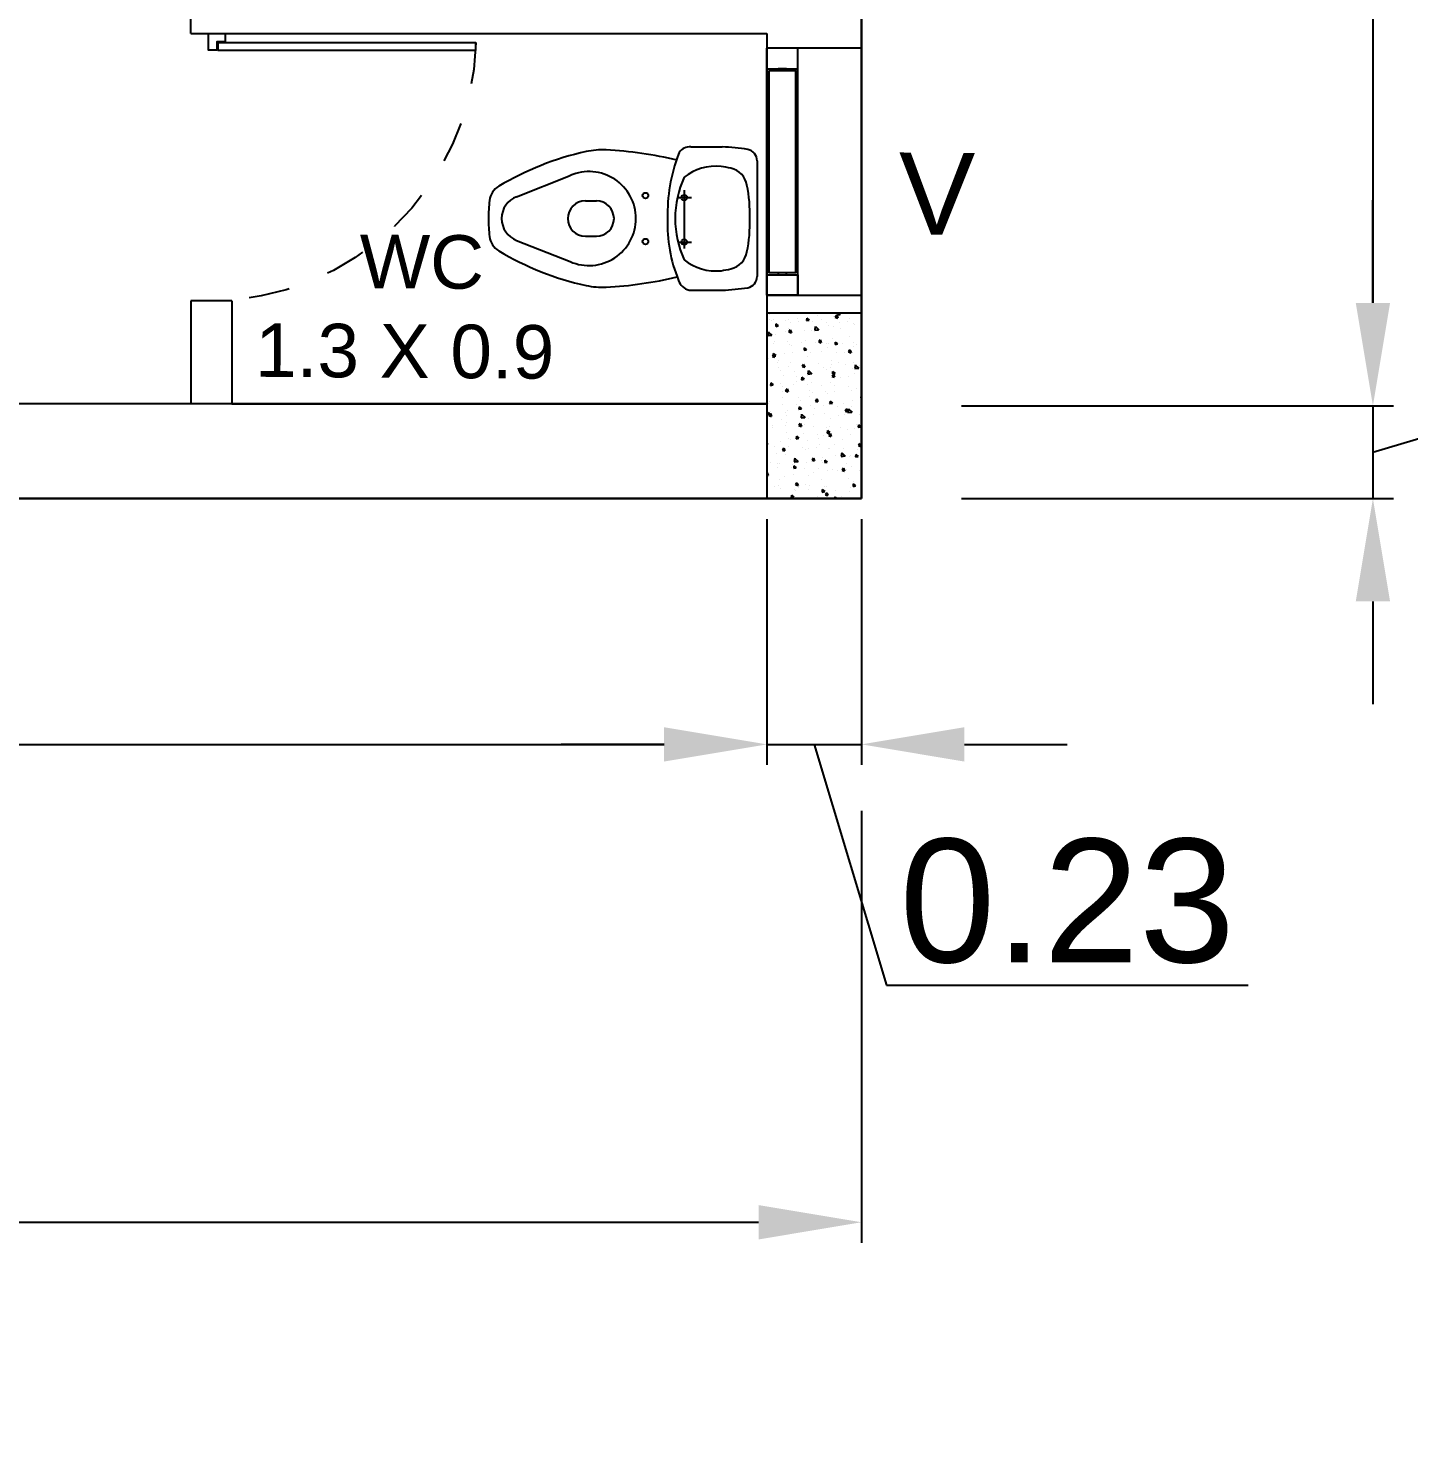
# Model space of a CAD drawing. Header units: metres. Extents: x 0 to 2048, y 111 to 219.
# Drawn here: x 1850.904 to 1854.259, y 147.586 to 151.027 of the extents above; entities that cross this region are included whole.
import ezdxf

# ---------------------------------------------------------------- set-up
doc = ezdxf.new("R2010")
doc.units = ezdxf.units.M
doc.header["$LTSCALE"] = 0.5
doc.header["$MEASUREMENT"] = 0
doc.header["$PDMODE"] = 3
doc.linetypes.add('CONTIN', pattern=[0])
doc.linetypes.add('HIDDEN2', pattern=[0.1875, 0.125, -0.0625])
doc.layers.add('BLK_1_FLR_0_BLT_UP_AREA', color=27, linetype='Continuous')
doc.layers.add('layout bou', color=1, linetype='Continuous', lineweight=60)
doc.layers.add('layout bou @ 1', color=1, linetype='Continuous', lineweight=60)
doc.styles.add('200LT_S', font='arial.ttf', dxfattribs={"height": 0.3})
doc.styles.add('PATTA & SITE', font='arial.ttf', dxfattribs={"height": 1.5})
doc.styles.get("Standard").update_dxf_attribs({"font": ''})
doc.styles.get('Standard').set_extended_font_data('Arial Black')
doc.dimstyles.new('Building Arrow', dxfattribs={"dimscale": 0, "dimtxt": 1, "dimasz": 1, "dimexe": 0.18, "dimexo": 0.0625, "dimgap": 0.09, "dimtad": 0, "dimdec": 1, "dimzin": 0, "dimdsep": 46, "dimtxsty": 'Standard', "dimcen": 0.09, "dimse1": 1, "dimse2": 1, "dimclrt": 7, "dimadec": 1, "dimazin": 0, "dimtfac": 1, "dimtdec": 1, "dimtofl": 0, "dimtmove": 0, "dimatfit": 3, "dimfxl": 0, "dimtolj": 1, "dimtzin": 0, "dimarcsym": 0})

# ---------------------------------------------------------------- blocks, each defined once
blk = doc.blocks.new('*D4')
at = {"layer": 'Defpoints', "color": 0, "lineweight": -3}
for p in [(1730.1741, 160.2208), (1730.1741, 160.2208), (1916.2515, 130.4545)]:
    blk.add_point(p, dxfattribs=at)
at = {"layer": 'layout bou', "color": 0, "lineweight": -2}
for p, q in [((1731.1615, 160.0628), (1821.1248, 145.6716)), ((1915.2641, 130.6124), (1825.3008, 145.0036))]:
    blk.add_line(p, q, dxfattribs=at)
at = {"layer": 'layout bou', "color": 0, "lineweight": -3}
for points in [[(1731.1879, 160.2274), (1731.1352, 159.8982), (1730.1741, 160.2208)], [(1915.2904, 130.777), (1915.2378, 130.4478), (1916.2515, 130.4545)]]:
    blk.add_solid(points, dxfattribs=at)
at = {"layer": 'layout bou', "color": 7, "lineweight": 15, "insert": (1823.2128, 145.3376), "char_height": 1, "attachment_point": 5, "rotation": 350.9115}
blk.add_mtext('\\A1;188.4', dxfattribs=at)
blk = doc.blocks.new('*D8')
at = {"layer": 'Defpoints', "color": 0, "lineweight": -3}
for p in [(1736.6929, 151.6794), (1736.6929, 151.6794), (1916.2515, 130.4545)]:
    blk.add_point(p, dxfattribs=at)
at = {"layer": 'layout bou', "color": 0, "lineweight": -2}
for p, q in [((1737.686, 151.562), (1824.3862, 141.3135)), ((1915.2585, 130.5718), (1828.5583, 140.8204))]:
    blk.add_line(p, q, dxfattribs=at)
at = {"layer": 'layout bou', "color": 0, "lineweight": -3}
for points in [[(1737.7056, 151.7276), (1737.6665, 151.3965), (1736.6929, 151.6794)], [(1915.278, 130.7374), (1915.2389, 130.4063), (1916.2515, 130.4545)]]:
    blk.add_solid(points, dxfattribs=at)
at = {"layer": 'layout bou', "color": 7, "lineweight": 15, "insert": (1826.4722, 141.0669), "char_height": 1, "attachment_point": 5, "rotation": 353.2586}
blk.add_mtext('\\A1;180.8', dxfattribs=at)
blk = doc.blocks.new('*D9')
at = {"layer": 'Defpoints', "color": 0, "lineweight": -3}
for p in [(1764.1257, 208.0316), (1764.1257, 208.0316), (1929.9765, 145.7045)]:
    blk.add_point(p, dxfattribs=at)
at = {"layer": 'layout bou', "color": 0, "lineweight": -2}
for p, q in [((1765.0618, 207.6799), (1845.0867, 177.6063)), ((1929.0405, 146.0562), (1849.0155, 176.1298))]:
    blk.add_line(p, q, dxfattribs=at)
at = {"layer": 'layout bou', "color": 0, "lineweight": -3}
for points in [[(1765.1204, 207.8359), (1765.0031, 207.5239), (1764.1257, 208.0316)], [(1929.0991, 146.2122), (1928.9818, 145.9002), (1929.9765, 145.7045)]]:
    blk.add_solid(points, dxfattribs=at)
at = {"layer": 'layout bou', "color": 7, "lineweight": 15, "insert": (1847.0511, 176.868), "char_height": 1, "attachment_point": 5, "rotation": 339.4036}
blk.add_mtext('\\A1;177.2', dxfattribs=at)

msp = doc.modelspace()

# ---------------------------------------------------------------- linework, layer by layer
at = {"color": 0, "lineweight": -3}
for p, q in [((1852.92887, 177.33467), (1852.92887, 149.88467)), ((1852.92887, 177.33467), (1852.92887, 149.88467)), ((1851.29887, 151.01467, 0), (1851.29887, 151.36467)), ((1851.29887, 151.01467), (1852.69887, 151.01467)), ((1852.69887, 151.01467), (1852.69887, 150.11467)), ((1852.69887, 151.01467), (1852.69887, 150.11467)), ((1851.29887, 150.36466, 0), (1851.29887, 150.11467, 0)), ((1851.39887, 150.36466, 0), (1851.29887, 150.36466, 0)), ((1851.39887, 150.36466, 0), (1851.39887, 150.11467, 0)), ((1852.69887, 150.11467), (1847.69887, 150.11467)), ((1851.39887, 150.11467), (1852.69887, 150.11467)), ((1837.67887, 149.88467), (1852.92887, 149.88467)), ((1852.92887, 149.88467), (1837.67887, 149.88467))]:
    msp.add_line(p, q, dxfattribs=at)
at = {"color": 8, "lineweight": -3}
for p, q in [((1852.92887, 177.33467), (1852.92887, 149.88467)), ((1852.92887, 149.88467), (1837.67887, 149.88467))]:
    msp.add_line(p, q, dxfattribs=at)
at = {"color": 7, "lineweight": -3}
for p, q in [((1854.17185, 152.86467), (1854.17185, 150.35967)), ((1854.17185, 150.35967), (1854.17185, 150.60967)), ((1854.17185, 149.99717), (1854.75637, 150.17253)), ((1854.17185, 150.10967), (1854.17185, 149.88467)), ((1854.17185, 149.63467), (1854.17185, 149.38467)), ((1847.94902, 149.28711), (1852.44887, 149.28711)), ((1852.44887, 149.28711), (1852.19887, 149.28711)), ((1852.69887, 149.28711), (1852.92887, 149.28711)), ((1852.81387, 149.28711), (1852.98932, 148.70228)), ((1853.17887, 149.28711), (1853.42887, 149.28711)), ((1852.98932, 148.70228), (1853.86858, 148.70228)), ((1837.92887, 148.12599), (1852.67887, 148.12599))]:
    msp.add_line(p, q, dxfattribs=at)
at = {"lineweight": -3}
for p, q in [((1852.92887, 150.97833, 0), (1852.69887, 150.97833, 0)), ((1852.51383, 150.73894, 0), (1852.59012, 150.73894, 0)), ((1852.6752, 150.70523, 0), (1852.6752, 150.42422, 0)), ((1852.69887, 150.71405, 0), (1852.69887, 150.4154, 0)), ((1852.09056, 150.61777, 0), (1852.22094, 150.66925, 0)), ((1852.49813, 150.63385, 0), (1852.49813, 150.49235, 0)), ((1852.25792, 150.60756, 0), (1852.28453, 150.60756, 0)), ((1852.4835, 150.6156, 0), (1852.51529, 150.6156, 0)), ((1852.09056, 150.51168, 0), (1852.22094, 150.46019, 0)), ((1852.25792, 150.52189, 0), (1852.28453, 150.52189, 0)), ((1852.4835, 150.50773, 0), (1852.51529, 150.50773, 0)), ((1852.50968, 150.39074, 0), (1852.59012, 150.39051, 0)), ((1852.69887, 150.37833, 0), (1852.92887, 150.37833, 0)), ((1852.70616, 150.31892), (1852.70616, 150.31892)), ((1852.70626, 150.33174), (1852.70626, 150.33174)), ((1852.70988, 150.31765), (1852.70988, 150.31765)), ((1852.71429, 150.32057), (1852.71429, 150.32057)), ((1852.74317, 150.31643), (1852.74317, 150.31643)), ((1852.75044, 150.3193), (1852.75044, 150.3193)), ((1852.77312, 150.32275), (1852.77312, 150.32275)), ((1852.79606, 150.32261), (1852.79554, 150.31663)), ((1852.79554, 150.31664), (1852.8018, 150.3178)), ((1852.79606, 150.32261), (1852.80181, 150.31779)), ((1852.82101, 150.32984), (1852.82101, 150.32984)), ((1852.83279, 150.31862), (1852.83279, 150.31862)), ((1852.86128, 150.32586), (1852.86128, 150.32586)), ((1852.86862, 150.32978), (1852.86526, 150.3248)), ((1852.86526, 150.32481), (1852.8713, 150.32278)), ((1852.86862, 150.32978), (1852.8713, 150.32278)), ((1852.87075, 150.33051), (1852.87702, 150.33167)), ((1852.87112, 150.33467), (1852.87076, 150.33051)), ((1852.87344, 150.33467), (1852.87703, 150.33167)), ((1852.89975, 150.32246), (1852.89975, 150.32246)), ((1852.70251, 150.28926), (1852.70113, 150.28037)), ((1852.70113, 150.28037), (1852.71063, 150.28148)), ((1852.70284, 150.28895), (1852.71096, 150.28116)), ((1852.71928, 150.2827), (1852.71928, 150.2827)), ((1852.72084, 150.30874), (1852.72032, 150.30276)), ((1852.72032, 150.30276), (1852.72658, 150.30392)), ((1852.72084, 150.30874), (1852.72659, 150.30392)), ((1852.74366, 150.29076), (1852.74366, 150.29076)), ((1852.75117, 150.29879), (1852.75117, 150.29879)), ((1852.75584, 150.29442), (1852.75248, 150.28944)), ((1852.75248, 150.28945), (1852.75853, 150.28742)), ((1852.75373, 150.29427), (1852.75373, 150.29427)), ((1852.75584, 150.29442), (1852.75853, 150.28742)), ((1852.75709, 150.31184), (1852.75709, 150.31184)), ((1852.77646, 150.31522), (1852.77646, 150.31522)), ((1852.78988, 150.29299), (1852.78988, 150.29299)), ((1852.80819, 150.29237), (1852.80819, 150.29237)), ((1852.80975, 150.314), (1852.80975, 150.314)), ((1852.81647, 150.30252), (1852.81509, 150.29363)), ((1852.8151, 150.29363), (1852.8246, 150.29474)), ((1852.8168, 150.30221), (1852.82492, 150.29442)), ((1852.84304, 150.31278), (1852.84304, 150.31278)), ((1852.84785, 150.30477), (1852.84785, 150.30477)), ((1852.86045, 150.30353), (1852.86045, 150.30353)), ((1852.87633, 150.31157), (1852.87633, 150.31157)), ((1852.8778, 150.29849), (1852.8778, 150.29849)), ((1852.8949, 150.3151), (1852.8949, 150.3151)), ((1852.90962, 150.31035), (1852.90962, 150.31035)), ((1852.91238, 150.30638), (1852.91238, 150.30638)), ((1852.70401, 150.27835), (1852.70401, 150.27835)), ((1852.71617, 150.2606), (1852.71617, 150.2606)), ((1852.71629, 150.26714), (1852.71629, 150.26714)), ((1852.74958, 150.26592), (1852.74958, 150.26592)), ((1852.75484, 150.25846), (1852.75484, 150.25846)), ((1852.75872, 150.25639), (1852.75872, 150.25639)), ((1852.78287, 150.26471), (1852.78287, 150.26471)), ((1852.78313, 150.26443), (1852.78313, 150.26443)), ((1852.78979, 150.25089), (1852.78926, 150.24491)), ((1852.78979, 150.25089), (1852.79553, 150.24606)), ((1852.79317, 150.26796), (1852.79317, 150.26796)), ((1852.81615, 150.26349), (1852.81615, 150.26349)), ((1852.82835, 150.27009), (1852.825, 150.26511)), ((1852.825, 150.26512), (1852.83104, 150.26309)), ((1852.82835, 150.27009), (1852.83104, 150.26309)), ((1852.82932, 150.26669), (1852.82932, 150.26669)), ((1852.8428, 150.2603), (1852.8428, 150.2603)), ((1852.84559, 150.25139), (1852.84559, 150.25139)), ((1852.84944, 150.26227), (1852.84944, 150.26227)), ((1852.85902, 150.27247), (1852.85902, 150.27247)), ((1852.86501, 150.26476), (1852.86448, 150.25878)), ((1852.86448, 150.25879), (1852.87075, 150.25994)), ((1852.86501, 150.26476), (1852.87075, 150.25994)), ((1852.88273, 150.26106), (1852.88273, 150.26106)), ((1852.89989, 150.27723), (1852.89989, 150.27723)), ((1852.90976, 150.26414), (1852.90976, 150.26414)), ((1852.91012, 150.253), (1852.91012, 150.253)), ((1852.91602, 150.25984), (1852.91602, 150.25984)), ((1852.70175, 150.22497), (1852.70175, 150.22497)), ((1852.71558, 150.23473), (1852.71222, 150.22975)), ((1852.71222, 150.22976), (1852.71827, 150.22773)), ((1852.71457, 150.23701), (1852.71404, 150.23103)), ((1852.71404, 150.23104), (1852.72031, 150.23219)), ((1852.71457, 150.23701), (1852.72031, 150.23219)), ((1852.71558, 150.23473), (1852.71826, 150.22773)), ((1852.72378, 150.2152), (1852.72378, 150.2152)), ((1852.72759, 150.21954), (1852.72759, 150.21954)), ((1852.7414, 150.23737), (1852.7414, 150.23737)), ((1852.75707, 150.21398), (1852.75707, 150.21398)), ((1852.76118, 150.24047), (1852.76118, 150.24047)), ((1852.78926, 150.24491), (1852.79553, 150.24607)), ((1852.79036, 150.21277), (1852.79036, 150.21277)), ((1852.79816, 150.23009), (1852.79816, 150.23009)), ((1852.80594, 150.23899), (1852.80594, 150.23899)), ((1852.83262, 150.24165), (1852.83262, 150.24165)), ((1852.85677, 150.21909), (1852.85677, 150.21909)), ((1852.86876, 150.24038), (1852.86876, 150.24038)), ((1852.87206, 150.21534), (1852.87206, 150.21534)), ((1852.88781, 150.24018), (1852.88781, 150.24018)), ((1852.90087, 150.24576), (1852.89751, 150.24078)), ((1852.89751, 150.24079), (1852.90356, 150.23876)), ((1852.90087, 150.24576), (1852.90356, 150.23875)), ((1852.9082, 150.21407), (1852.9082, 150.21407)), ((1852.72618, 150.20228), (1852.72618, 150.20228)), ((1852.73089, 150.19451), (1852.73089, 150.19451)), ((1852.73915, 150.18399), (1852.73915, 150.18399)), ((1852.75258, 150.20508), (1852.75258, 150.20508)), ((1852.76703, 150.19324), (1852.76703, 150.19324)), ((1852.77119, 150.18215), (1852.77119, 150.18215)), ((1852.78351, 150.17916), (1852.78299, 150.17318)), ((1852.78351, 150.17916), (1852.78926, 150.17434)), ((1852.78809, 150.2104), (1852.78474, 150.20542)), ((1852.78474, 150.20543), (1852.79078, 150.2034)), ((1852.78809, 150.2104), (1852.79078, 150.20339)), ((1852.79314, 150.20611), (1852.79314, 150.20611)), ((1852.79992, 150.1958), (1852.79854, 150.1869)), ((1852.79855, 150.18691), (1852.80804, 150.18801)), ((1852.80025, 150.19548), (1852.80837, 150.18769)), ((1852.80368, 150.1856), (1852.80368, 150.1856)), ((1852.82365, 150.21155), (1852.82365, 150.21155)), ((1852.8376, 150.20378), (1852.8376, 150.20378)), ((1852.84333, 150.19801), (1852.84333, 150.19801)), ((1852.85281, 150.20198), (1852.85281, 150.20198)), ((1852.85694, 150.21034), (1852.85694, 150.21034)), ((1852.86061, 150.18607), (1852.85725, 150.18109)), ((1852.85725, 150.1811), (1852.8633, 150.17907)), ((1852.8582, 150.18706), (1852.86447, 150.18822)), ((1852.85873, 150.19303), (1852.85821, 150.18706)), ((1852.85873, 150.19303), (1852.86448, 150.18821)), ((1852.86061, 150.18607), (1852.86329, 150.17906)), ((1852.89023, 150.20912), (1852.89023, 150.20912)), ((1852.89782, 150.18186), (1852.89782, 150.18186)), ((1852.90787, 150.19962), (1852.90787, 150.19962)), ((1852.9115, 150.18904), (1852.9115, 150.18904)), ((1852.91388, 150.20905), (1852.9125, 150.20016)), ((1852.91251, 150.20016), (1852.92201, 150.20127)), ((1852.91421, 150.20874), (1852.92233, 150.20095)), ((1852.91977, 150.20582), (1852.91977, 150.20582)), ((1852.92352, 150.2079), (1852.92352, 150.2079)), ((1852.69949, 150.17159), (1852.69949, 150.17159)), ((1852.70829, 150.16528), (1852.70777, 150.15931)), ((1852.70777, 150.15931), (1852.71403, 150.16047)), ((1852.70829, 150.16528), (1852.71404, 150.16046)), ((1852.73083, 150.16386), (1852.73083, 150.16386)), ((1852.73587, 150.15664), (1852.73587, 150.15664)), ((1852.73619, 150.14396), (1852.73619, 150.14396)), ((1852.74783, 150.15071), (1852.74447, 150.14573)), ((1852.74448, 150.14574), (1852.75052, 150.14371)), ((1852.74783, 150.15071), (1852.75052, 150.1437)), ((1852.75033, 150.15169), (1852.75033, 150.15169)), ((1852.76411, 150.16264), (1852.76411, 150.16264)), ((1852.77033, 150.1682), (1852.77033, 150.1682)), ((1852.78299, 150.17319), (1852.78925, 150.17434)), ((1852.7974, 150.16142), (1852.7974, 150.16142)), ((1852.80316, 150.14779), (1852.80316, 150.14779)), ((1852.80647, 150.16693), (1852.80647, 150.16693)), ((1852.83069, 150.16021), (1852.83069, 150.16021)), ((1852.84108, 150.14462), (1852.84108, 150.14462)), ((1852.85451, 150.16571), (1852.85451, 150.16571)), ((1852.86398, 150.15899), (1852.86398, 150.15899)), ((1852.87704, 150.17747), (1852.87704, 150.17747)), ((1852.89727, 150.15778), (1852.89727, 150.15778)), ((1852.90561, 150.14624), (1852.90561, 150.14624)), ((1852.91648, 150.15116), (1852.91648, 150.15116)), ((1852.70394, 150.11456), (1852.70394, 150.11456)), ((1852.70475, 150.11979), (1852.70475, 150.11979)), ((1852.73689, 150.13061), (1852.73689, 150.13061)), ((1852.73723, 150.11335), (1852.73723, 150.11335)), ((1852.77052, 150.11213), (1852.77052, 150.11213)), ((1852.77532, 150.13033), (1852.77532, 150.13033)), ((1852.7812, 150.12383), (1852.7812, 150.12383)), ((1852.80143, 150.13222), (1852.80143, 150.13222)), ((1852.80381, 150.11091), (1852.80381, 150.11091)), ((1852.80977, 150.1419), (1852.80977, 150.1419)), ((1852.82034, 150.12637), (1852.81699, 150.1214)), ((1852.81699, 150.1214), (1852.82303, 150.11938)), ((1852.82034, 150.12637), (1852.82303, 150.11937)), ((1852.8371, 150.1097), (1852.8371, 150.1097)), ((1852.84592, 150.14062), (1852.84592, 150.14062)), ((1852.84921, 150.11559), (1852.84921, 150.11559)), ((1852.85246, 150.12131), (1852.85193, 150.11533)), ((1852.85193, 150.11534), (1852.8582, 150.11649)), ((1852.85226, 150.11233), (1852.85226, 150.11233)), ((1852.85246, 150.12131), (1852.8582, 150.11649)), ((1852.86282, 150.14367), (1852.86282, 150.14367)), ((1852.88536, 150.11432), (1852.88536, 150.11432)), ((1852.90783, 150.12354), (1852.90783, 150.12354)), ((1852.92767, 150.13518), (1852.92715, 150.12921)), ((1852.92715, 150.12921), (1852.92887, 150.12953)), ((1852.92767, 150.13518), (1852.92887, 150.13418)), ((1852.70202, 150.09356), (1852.70149, 150.08758)), ((1852.70149, 150.08759), (1852.70776, 150.08874)), ((1852.70202, 150.09356), (1852.70776, 150.08874)), ((1852.70757, 150.09102), (1852.70421, 150.08604)), ((1852.70421, 150.08605), (1852.71026, 150.08402)), ((1852.70757, 150.09102), (1852.71026, 150.08401)), ((1852.70804, 150.09475), (1852.70804, 150.09475)), ((1852.73464, 150.07723), (1852.73464, 150.07723)), ((1852.74419, 150.09348), (1852.74419, 150.09348)), ((1852.7462, 150.08564), (1852.7462, 150.08564)), ((1852.74807, 150.09831), (1852.74807, 150.09831)), ((1852.77724, 150.10743), (1852.77671, 150.10146)), ((1852.77671, 150.10146), (1852.78298, 150.10262)), ((1852.77724, 150.10743), (1852.78298, 150.10261)), ((1852.78337, 150.08907), (1852.78199, 150.08018)), ((1852.78199, 150.08018), (1852.79149, 150.08129)), ((1852.7837, 150.08876), (1852.79182, 150.08097)), ((1852.79917, 150.07884), (1852.79917, 150.07884)), ((1852.81317, 150.08948), (1852.81317, 150.08948)), ((1852.81476, 150.10402), (1852.81476, 150.10402)), ((1852.83882, 150.09124), (1852.83882, 150.09124)), ((1852.8542, 150.07772), (1852.8542, 150.07772)), ((1852.87038, 150.10848), (1852.87038, 150.10848)), ((1852.87283, 150.08535), (1852.87283, 150.08535)), ((1852.88865, 150.08928), (1852.88865, 150.08928)), ((1852.89286, 150.10204), (1852.8895, 150.09707)), ((1852.88951, 150.09707), (1852.89555, 150.09505)), ((1852.89286, 150.10204), (1852.89555, 150.09504)), ((1852.89733, 150.10233), (1852.89595, 150.09344)), ((1852.89596, 150.09344), (1852.90546, 150.09455)), ((1852.89766, 150.10202), (1852.90578, 150.09423)), ((1852.90336, 150.09285), (1852.90336, 150.09285)), ((1852.90367, 150.10727), (1852.90367, 150.10727)), ((1852.9248, 150.08801), (1852.9248, 150.08801)), ((1852.71144, 150.06262), (1852.71144, 150.06262)), ((1852.71303, 150.05688), (1852.71303, 150.05688)), ((1852.74472, 150.06141), (1852.74472, 150.06141)), ((1852.74581, 150.04493), (1852.74581, 150.04493)), ((1852.74748, 150.06845), (1852.74748, 150.06845)), ((1852.78008, 150.06668), (1852.77673, 150.06171)), ((1852.77673, 150.06171), (1852.78277, 150.05969)), ((1852.77801, 150.06019), (1852.77801, 150.06019)), ((1852.78008, 150.06668), (1852.78277, 150.05968)), ((1852.78363, 150.06717), (1852.78363, 150.06717)), ((1852.78693, 150.04214), (1852.78693, 150.04214)), ((1852.79121, 150.06551), (1852.79121, 150.06551)), ((1852.8113, 150.05897), (1852.8113, 150.05897)), ((1852.82307, 150.04087), (1852.82307, 150.04087)), ((1852.84459, 150.05776), (1852.84459, 150.05776)), ((1852.84565, 150.04361), (1852.85192, 150.04477)), ((1852.84618, 150.04958), (1852.84566, 150.04361)), ((1852.84618, 150.04958), (1852.85193, 150.04476)), ((1852.8526, 150.04235), (1852.84924, 150.03738)), ((1852.85, 150.05894), (1852.85, 150.05894)), ((1852.8526, 150.04235), (1852.85529, 150.03535)), ((1852.87788, 150.05654), (1852.87788, 150.05654)), ((1852.89364, 150.05141), (1852.89364, 150.05141)), ((1852.91117, 150.05533), (1852.91117, 150.05533)), ((1852.91784, 150.06522), (1852.91784, 150.06522)), ((1852.92087, 150.05749), (1852.92714, 150.05864)), ((1852.9214, 150.06346), (1852.92088, 150.05748)), ((1852.9214, 150.06346), (1852.92714, 150.05864)), ((1852.92809, 150.06298), (1852.92809, 150.06298)), ((1852.69887, 150.01921), (1852.70149, 150.01701)), ((1852.69887, 150.01653), (1852.70148, 150.01702)), ((1852.71848, 150.01128), (1852.71848, 150.01128)), ((1852.73238, 150.02385), (1852.73238, 150.02385)), ((1852.73982, 150.00699), (1852.73647, 150.00202)), ((1852.73982, 150.00699), (1852.74251, 149.99999)), ((1852.75177, 150.01006), (1852.75177, 150.01006)), ((1852.75247, 150.03057), (1852.75247, 150.03057)), ((1852.75621, 150.02732), (1852.75621, 150.02732)), ((1852.77043, 150.02973), (1852.7767, 150.03089)), ((1852.77096, 150.03571), (1852.77044, 150.02973)), ((1852.77096, 150.03571), (1852.77671, 150.03089)), ((1852.78506, 150.00885), (1852.78506, 150.00885)), ((1852.79691, 150.02546), (1852.79691, 150.02546)), ((1852.80122, 150.0072), (1852.80122, 150.0072)), ((1852.81834, 150.00763), (1852.81834, 150.00763)), ((1852.82318, 150.03116), (1852.82318, 150.03116)), ((1852.82637, 150.01583), (1852.82637, 150.01583)), ((1852.83657, 150.03786), (1852.83657, 150.03786)), ((1852.84924, 150.03738), (1852.85529, 150.03536)), ((1852.85163, 150.00641), (1852.85163, 150.00641)), ((1852.86251, 150.01456), (1852.86251, 150.01456)), ((1852.88284, 150.02703), (1852.88284, 150.02703)), ((1852.9011, 150.03947), (1852.9011, 150.03947)), ((1852.92511, 150.01802), (1852.92176, 150.01305)), ((1852.92176, 150.01305), (1852.9278, 150.01102)), ((1852.92511, 150.01802), (1852.9278, 150.01102)), ((1852.92785, 150.0069), (1852.92785, 150.0069)), ((1852.70656, 149.97313), (1852.70656, 149.97313)), ((1852.72134, 149.99373), (1852.72134, 149.99373)), ((1852.73647, 150.00202), (1852.74251, 150)), ((1852.74356, 149.99155), (1852.74356, 149.99155)), ((1852.76682, 149.98235), (1852.76544, 149.97345)), ((1852.76544, 149.97346), (1852.77494, 149.97456)), ((1852.76715, 149.98203), (1852.77526, 149.97424)), ((1852.79191, 150.00427), (1852.79191, 150.00427)), ((1852.79466, 149.97207), (1852.79466, 149.97207)), ((1852.81234, 149.98266), (1852.80898, 149.97769)), ((1852.80898, 149.97769), (1852.81502, 149.97566)), ((1852.81234, 149.98266), (1852.81502, 149.97566)), ((1852.83135, 149.97796), (1852.83135, 149.97796)), ((1852.83319, 149.97284), (1852.83319, 149.97284)), ((1852.83431, 149.98448), (1852.83431, 149.98448)), ((1852.8399, 149.97786), (1852.83938, 149.97188)), ((1852.83938, 149.97188), (1852.84565, 149.97304)), ((1852.8399, 149.97786), (1852.84565, 149.97304)), ((1852.84775, 150.00556), (1852.84775, 150.00556)), ((1852.86581, 149.98953), (1852.86581, 149.98953)), ((1852.88078, 149.99561), (1852.8794, 149.98671)), ((1852.87941, 149.98672), (1852.8889, 149.98782)), ((1852.88111, 149.99529), (1852.88923, 149.9875)), ((1852.88492, 150.0052), (1852.88492, 150.0052)), ((1852.89884, 149.98609), (1852.89884, 149.98609)), ((1852.90195, 149.98825), (1852.90195, 149.98825)), ((1852.91512, 149.99173), (1852.9146, 149.98575)), ((1852.9146, 149.98576), (1852.92087, 149.98692)), ((1852.91512, 149.99173), (1852.92087, 149.98691)), ((1852.91821, 150.00398), (1852.91821, 150.00398)), ((1852.69956, 149.9473), (1852.69887, 149.94628)), ((1852.69887, 149.94144), (1852.70225, 149.94031)), ((1852.69956, 149.9473), (1852.70225, 149.9403)), ((1852.72464, 149.96869), (1852.72464, 149.96869)), ((1852.72488, 149.96077), (1852.72488, 149.96077)), ((1852.73013, 149.97046), (1852.73013, 149.97046)), ((1852.7413, 149.93817), (1852.7413, 149.93817)), ((1852.75817, 149.95955), (1852.75817, 149.95955)), ((1852.76079, 149.96742), (1852.76079, 149.96742)), ((1852.76408, 149.94239), (1852.76408, 149.94239)), ((1852.76469, 149.96398), (1852.76416, 149.958)), ((1852.76416, 149.95801), (1852.77043, 149.95917)), ((1852.76469, 149.96398), (1852.77043, 149.95916)), ((1852.76622, 149.96901), (1852.76622, 149.96901)), ((1852.79146, 149.95834), (1852.79146, 149.95834)), ((1852.80023, 149.94111), (1852.80023, 149.94111)), ((1852.81123, 149.94888), (1852.81123, 149.94888)), ((1852.82475, 149.95712), (1852.82475, 149.95712)), ((1852.84549, 149.95218), (1852.84549, 149.95218)), ((1852.85804, 149.9559), (1852.85804, 149.9559)), ((1852.87079, 149.95165), (1852.87079, 149.95165)), ((1852.88485, 149.95833), (1852.8815, 149.95336)), ((1852.8815, 149.95336), (1852.88754, 149.95133)), ((1852.88485, 149.95833), (1852.88754, 149.95133)), ((1852.89133, 149.95469), (1852.89133, 149.95469)), ((1852.89285, 149.96871), (1852.89285, 149.96871)), ((1852.90525, 149.96322), (1852.90525, 149.96322)), ((1852.92461, 149.95347), (1852.92461, 149.95347)), ((1852.69909, 149.91005), (1852.69909, 149.91005)), ((1852.71657, 149.91482), (1852.71657, 149.91482)), ((1852.72787, 149.91708), (1852.72787, 149.91708)), ((1852.72963, 149.93082), (1852.72963, 149.93082)), ((1852.73238, 149.90883), (1852.73238, 149.90883)), ((1852.76567, 149.90761), (1852.76567, 149.90761)), ((1852.77207, 149.92297), (1852.76872, 149.918)), ((1852.76872, 149.918), (1852.77476, 149.91597)), ((1852.76907, 149.90451), (1852.76907, 149.90451)), ((1852.77207, 149.92297), (1852.77476, 149.91597)), ((1852.77623, 149.91069), (1852.77623, 149.91069)), ((1852.7924, 149.91869), (1852.7924, 149.91869)), ((1852.79895, 149.9064), (1852.79895, 149.9064)), ((1852.80352, 149.91608), (1852.80352, 149.91608)), ((1852.83206, 149.93109), (1852.83206, 149.93109)), ((1852.83224, 149.90518), (1852.83224, 149.90518)), ((1852.83363, 149.90613), (1852.83311, 149.90015)), ((1852.83363, 149.90613), (1852.83937, 149.90131)), ((1852.83967, 149.91481), (1852.83967, 149.91481)), ((1852.8432, 149.91452), (1852.8432, 149.91452)), ((1852.86553, 149.90397), (1852.86553, 149.90397)), ((1852.89659, 149.93271), (1852.89659, 149.93271)), ((1852.90286, 149.91039), (1852.90286, 149.91039)), ((1852.90832, 149.91403), (1852.91459, 149.91519)), ((1852.90885, 149.92001), (1852.90833, 149.91403)), ((1852.90885, 149.92001), (1852.91459, 149.91518)), ((1852.91024, 149.92535), (1852.91024, 149.92535)), ((1852.73905, 149.88478), (1852.73905, 149.88478)), ((1852.75788, 149.88628), (1852.76415, 149.88744)), ((1852.75841, 149.89226), (1852.75789, 149.88628)), ((1852.75841, 149.89226), (1852.76416, 149.88743)), ((1852.82124, 149.89056), (1852.82124, 149.89056)), ((1852.8331, 149.90016), (1852.83937, 149.90131)), ((1852.84459, 149.89864), (1852.84123, 149.89367)), ((1852.84123, 149.89367), (1852.84728, 149.89164)), ((1852.84296, 149.88977), (1852.84296, 149.88977)), ((1852.84323, 149.8988), (1852.84323, 149.8988)), ((1852.84459, 149.89864), (1852.84728, 149.89164)), ((1852.86423, 149.88888), (1852.86358, 149.88467)), ((1852.86456, 149.88857), (1852.86862, 149.88467)), ((1852.87911, 149.8885), (1852.87911, 149.8885)), ((1852.89882, 149.90275), (1852.89882, 149.90275))]:
    msp.add_line(p, q, dxfattribs=at)
at = {"linetype": 'CONTIN', "lineweight": -3, "ltscale": 0.5}
for p, q in [((1852.69887, 150.33467), (1852.69887, 149.88467)), ((1852.92887, 150.33467), (1852.69887, 150.33467)), ((1852.92887, 149.88467), (1852.92887, 150.33467)), ((1852.69887, 149.88467), (1852.92887, 149.88467))]:
    msp.add_line(p, q, dxfattribs=at)
at = {"color": 252, "lineweight": -3}
for p, q in [((1853.17185, 150.10967), (1854.22185, 150.10967)), ((1853.17185, 150.10967), (1854.22185, 150.10967)), ((1853.17185, 149.88467), (1854.22185, 149.88467)), ((1852.69887, 149.83467), (1852.69887, 149.23711)), ((1852.69887, 149.83467), (1852.69887, 149.23711)), ((1852.92887, 149.83467), (1852.92887, 149.23711)), ((1852.92887, 149.12599), (1852.92887, 148.07599))]:
    msp.add_line(p, q, dxfattribs=at)
at = {"lineweight": -3, "extrusion": (-2.604e-13, -3.297e-13, -1), "elevation": 0}
for points in [[(-1851.36169, 150.97402), (-1851.34137, 150.97402), (-1851.34137, 151.01467), (-1851.38202, 151.01467), (-1851.38202, 150.99435), (-1851.36169, 150.99435)], [(-1851.3644, 150.99164), (-1851.3644, 150.97402), (-1851.99179, 150.97402), (-1851.99179, 150.99164)]]:
    msp.add_lwpolyline(points, close=True, dxfattribs=at)
at = {"lineweight": -3, "elevation": 0}
for points in [[(1852.77387, 150.92833), (1852.77387, 150.97833), (1852.75793, 150.97833), (1852.74387, 150.97833), (1852.69887, 150.97833), (1852.69887, 150.92833)], [(1852.70387, 150.92333), (1852.70387, 150.43333), (1852.76887, 150.43333), (1852.76887, 150.92333)], [(1852.77387, 150.42833), (1852.77387, 150.37833), (1852.75793, 150.37833), (1852.74387, 150.37833), (1852.69887, 150.37833), (1852.69887, 150.42833)]]:
    msp.add_lwpolyline(points, close=True, dxfattribs=at)
for points in [[(1852.69887, 150.37833), (1852.69887, 150.97833)], [(1852.77387, 150.37833), (1852.77387, 150.97833)], [(1852.74648, 150.92333), (1852.74648, 150.92833), (1852.72626, 150.92833), (1852.72626, 150.92333)], [(1852.72626, 150.43333), (1852.72626, 150.42833), (1852.74648, 150.42833), (1852.74648, 150.43333)]]:
    msp.add_lwpolyline(points, dxfattribs=at)
at = {"lineweight": -3}
for centre in [(1852.40374, 150.6206, 0), (1852.49813, 150.6156, 0), (1852.40374, 150.50885, 0), (1852.49813, 150.50773, 0)]:
    msp.add_circle(centre, 0.00684, dxfattribs=at)
at = {"linetype": 'HIDDEN2', "lineweight": -3, "extrusion": (-2.604e-13, -3.297e-13, -1)}
msp.add_arc((-1851.34483, 151.01194, 0), 0.64728, 181.7976, 270.3066, dxfattribs=at)
at = {"lineweight": -3}
for centre, radius, start, end in [((1852.2996, 150.54544, 0), 0.18625, 87.41904, 102.43003), ((1852.25727, 149.77258, 0), 0.96026, 76.54223, 86.97263), ((1852.50992, 150.71077, 0), 0.02794, 90.49532, 157.51106), ((1852.54655, 150.10005, 0), 0.63972, 92.93191, 93.30408), ((1852.5574, 150.10005, 0), 0.63972, 81.44053, 87.06809), ((1852.64726, 150.70523, 0), 0.02794, 0, 78.95051), ((1852.4131, 150.03048, 0), 0.71356, 102.43003, 120.84313), ((1852.86732, 150.57587, 0), 0.40994, 159.19781, 181.55879), ((1852.26662, 150.56472, 0), 0.11408, 0, 113.60597), ((1852.70544, 150.56714, 0), 0.22934, 154.7005, 180.60381), ((1852.57513, 150.56794, 0), 0.12403, 84.32419, 128.39298), ((1852.53593, 150.32493, 0), 0.37003, 78.21624, 82.005), ((1852.59908, 150.63654, 0), 0.05212, 10.32948, 76.21563), ((1852.07114, 150.60315, 0), 0.04656, 120.84313, 173.2365), ((1852.29155, 150.57273, 0), 0.36618, 358.74706, 11.5244), ((1852.45825, 150.55724, 0), 0.43639, 173.2365, 179.01785), ((1852.11106, 150.56472, 0), 0.05687, 111.13022, 180), ((1852.25792, 150.56472, 0), 0.04283, 90, 270), ((1852.28453, 150.56472, 0), 0.04283, 270, 90), ((1852.45825, 150.5722, 0), 0.43639, 180.98215, 186.7635), ((1852.11106, 150.56472, 0), 0.05687, 180, 248.86978), ((1852.26662, 150.56472, 0), 0.11408, 246.39403, 0), ((1852.81076, 150.54981, 0), 0.35355, 177.58196, 202.48894), ((1852.70544, 150.56231, 0), 0.22934, 179.39619, 205.2995), ((1852.29155, 150.55672, 0), 0.36618, 348.4756, 1.25294), ((1852.07114, 150.52629, 0), 0.04656, 186.7635, 239.15687), ((1852.4131, 151.09896, 0), 0.71356, 239.15687, 257.56997), ((1852.57513, 150.56151, 0), 0.12403, 231.60702, 275.67581), ((1852.59908, 150.4929, 0), 0.05212, 283.78437, 349.67052), ((1852.25727, 151.35687, 0), 0.96026, 273.02737, 283.45777), ((1852.53593, 150.80452, 0), 0.37003, 277.995, 281.78376), ((1852.64726, 150.42422, 0), 0.02794, 281.04949, 0), ((1852.2996, 150.58401, 0), 0.18625, 257.56997, 272.58096), ((1852.51987, 150.4273, 0), 0.03796, 199.59263, 254.42597), ((1852.5574, 151.02939, 0), 0.63972, 272.93191, 278.55947)]:
    msp.add_arc(centre, radius, start, end, dxfattribs=at)
at = {"color": 7, "lineweight": -3}
for points in [[(1854.13019, 150.35967), (1854.21352, 150.35967), (1854.17185, 150.10967)], [(1854.13019, 150.35967), (1854.21352, 150.35967), (1854.17185, 150.10967)], [(1854.13019, 149.63467), (1854.21352, 149.63467), (1854.17185, 149.88467)], [(1852.44887, 149.32877), (1852.44887, 149.24544), (1852.69887, 149.28711)], [(1852.44887, 149.32877), (1852.44887, 149.24544), (1852.69887, 149.28711)], [(1853.17887, 149.32877), (1853.17887, 149.24544), (1852.92887, 149.28711)], [(1852.67887, 148.16765), (1852.67887, 148.08432), (1852.92887, 148.12599)]]:
    msp.add_solid(points, dxfattribs=at)
at = {"layer": 'BLK_1_FLR_0_BLT_UP_AREA', "color": 27, "lineweight": -3, "ltscale": 3}
msp.add_lwpolyline([(1825.35887, 162.08467), (1825.35887, 159.08467), (1830.23487, 159.08467), (1830.23487, 162.08467), (1837.67887, 162.08467), (1837.67887, 149.88467), (1852.92887, 149.88467), (1852.92887, 177.33467), (1822.42887, 177.33467), (1822.42887, 162.08467)], close=True, dxfattribs=at)

# ---------------------------------------------------------------- texts
at = {"lineweight": -3, "style": 'PATTA & SITE'}
for s, height, p in [('V', 0.1991, (1853.01876, 150.5262)), ('            WC', 0.13, (1851.10315, 150.39986)), ('       1.3 X 0.9', 0.13, (1851.10171, 150.18267))]:
    msp.add_text(s, height=height, rotation=359.61954, dxfattribs=at).set_placement(p)
at = {"lineweight": -3, "insert": (1853.42895, 148.90556), "char_height": 0.3, "attachment_point": 5, "style": '200LT_S'}
msp.add_mtext('0.23', dxfattribs=at)

# ---------------------------------------------------------------- dimensions: what is measured, and where the dimension line sits
at = {"layer": 'layout bou @ 1', "color": 8, "lineweight": 15}
for p1, p2, picture, middle in [((1929.97654, 145.70445), (1764.12569, 208.03165), '*D9', (1847.05112, 176.86805)), ((1916.25154, 130.45445), (1730.17408, 160.22078), '*D4', (1823.21281, 145.33762)), ((1916.25154, 130.45445), (1736.69295, 151.67943), '*D8', (1826.47224, 141.06694))]:
    dim = msp.add_aligned_dim(p1=p1, p2=p2, distance=0, dimstyle='Building Arrow', override={"dimscale": 1, "dimtix": 0, "dimtofl": 0, "dimtmove": 0, "dimatfit": 3}, dxfattribs=at)
    dim.commit()
    dim.dimension.update_dxf_attribs({"geometry": picture, "text_midpoint": middle})

doc.saveas('drawing.dxf')
